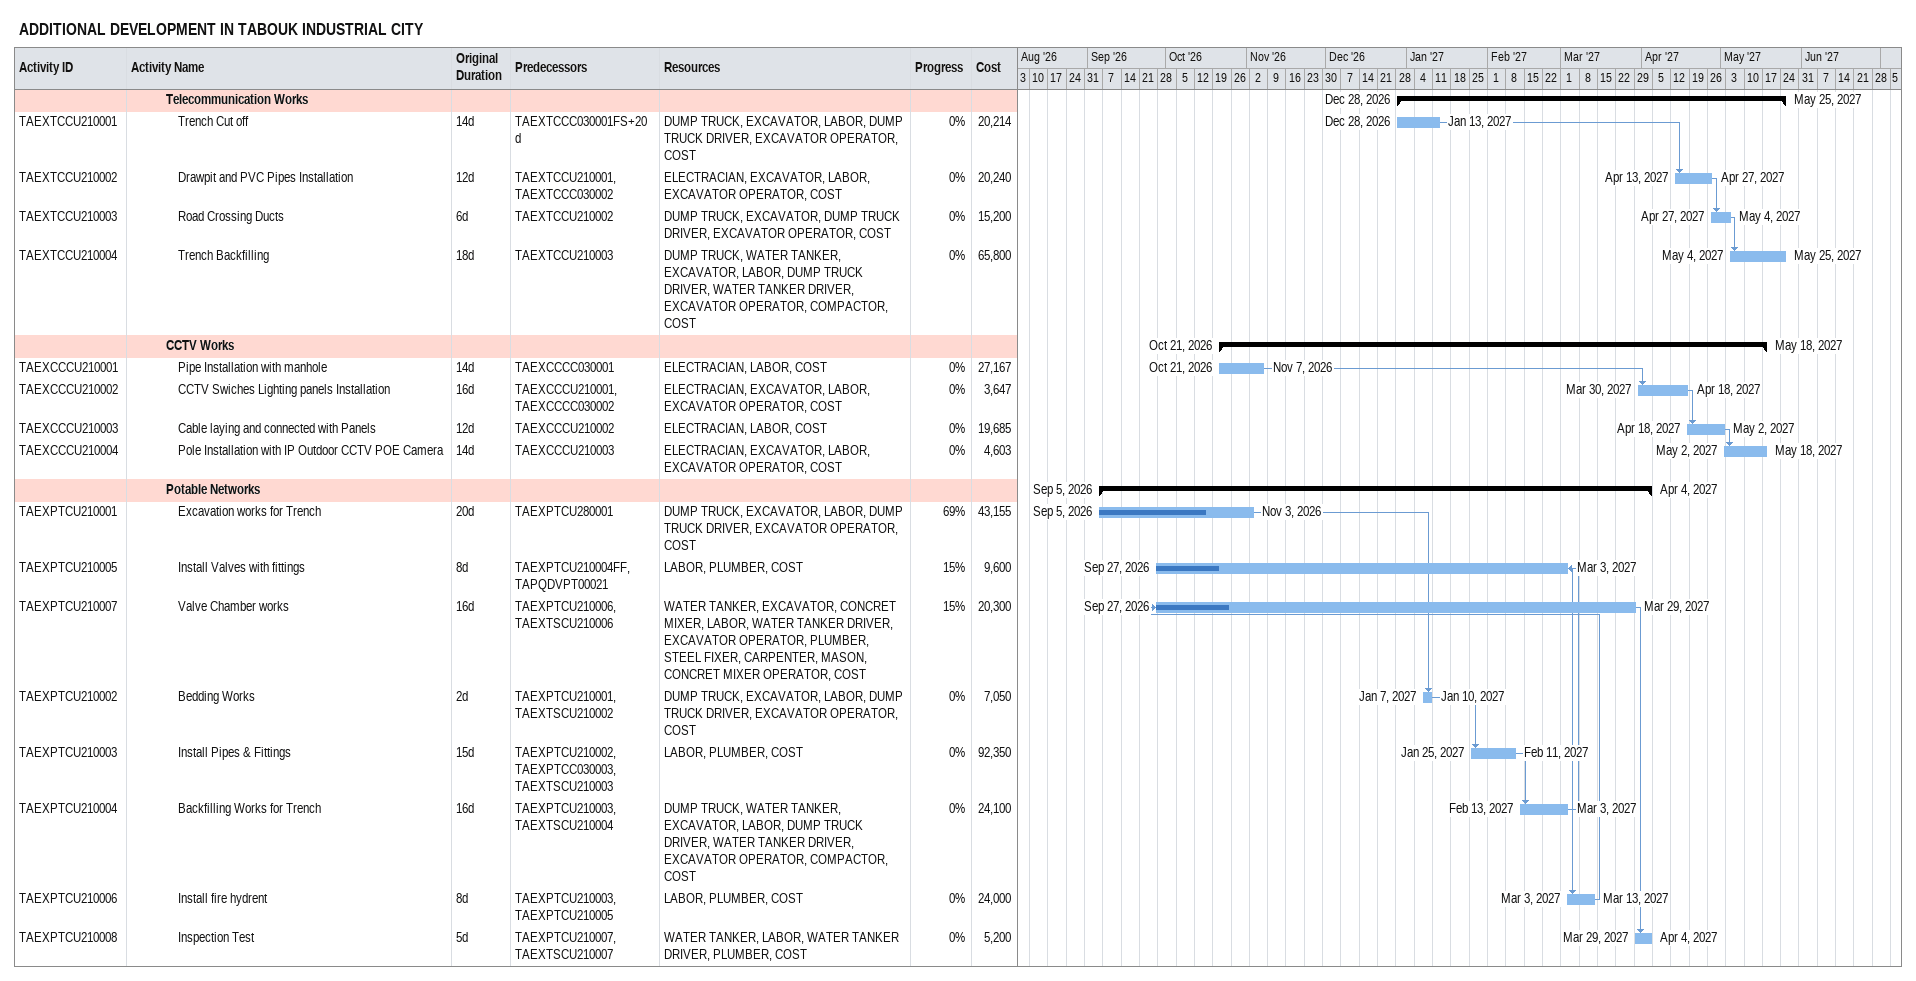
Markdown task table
ADDITIONAL DEVELOPMENT IN TABOUK INDUSTRIAL CITY

| ID | Level | Task | Original duration | Start | Finish | Predecessors | Resources | % complete | Cost |
|---|---|---|---|---|---|---|---|---|---|
|  | 4 | **Telecommunication Works** |  | 2026-12-28 | 2027-05-25 |  |  |  |  |
| TAEXTCCU210001 | 5 | Trench Cut off | 14d | 2026-12-28 | 2027-01-13 | TAEXTCCC030001FS+20d | DUMP TRUCK, EXCAVATOR, LABOR, DUMP TRUCK DRIVER, EXCAVATOR OPERATOR, COST | 0 | 20214 |
| TAEXTCCU210002 | 5 | Drawpit and PVC Pipes Installation | 12d | 2027-04-13 | 2027-04-27 | TAEXTCCU210001, TAEXTCCC030002 | ELECTRACIAN, EXCAVATOR, LABOR, EXCAVATOR OPERATOR, COST | 0 | 20240 |
| TAEXTCCU210003 | 5 | Road Crossing Ducts | 6d | 2027-04-27 | 2027-05-04 | TAEXTCCU210002 | DUMP TRUCK, EXCAVATOR, DUMP TRUCK DRIVER, EXCAVATOR OPERATOR, COST | 0 | 15200 |
| TAEXTCCU210004 | 5 | Trench Backfilling | 18d | 2027-05-04 | 2027-05-25 | TAEXTCCU210003 | DUMP TRUCK, WATER TANKER, EXCAVATOR, LABOR, DUMP TRUCK DRIVER, WATER TANKER DRIVER, EXCAVATOR OPERATOR, COMPACTOR, COST | 0 | 65800 |
|  | 4 | **CCTV Works** |  | 2026-10-21 | 2027-05-18 |  |  |  |  |
| TAEXCCCU210001 | 5 | Pipe Installation with manhole | 14d | 2026-10-21 | 2026-11-07 | TAEXCCCC030001 | ELECTRACIAN, LABOR, COST | 0 | 27167 |
| TAEXCCCU210002 | 5 | CCTV Swiches Lighting panels Installation | 16d | 2027-03-30 | 2027-04-18 | TAEXCCCU210001, TAEXCCCC030002 | ELECTRACIAN, EXCAVATOR, LABOR, EXCAVATOR OPERATOR, COST | 0 | 3647 |
| TAEXCCCU210003 | 5 | Cable laying and connected with Panels | 12d | 2027-04-18 | 2027-05-02 | TAEXCCCU210002 | ELECTRACIAN, LABOR, COST | 0 | 19685 |
| TAEXCCCU210004 | 5 | Pole Installation with IP Outdoor CCTV POE Camera | 14d | 2027-05-02 | 2027-05-18 | TAEXCCCU210003 | ELECTRACIAN, EXCAVATOR, LABOR, EXCAVATOR OPERATOR, COST | 0 | 4603 |
|  | 4 | **Potable Networks** |  | 2026-09-05 | 2027-04-04 |  |  |  |  |
| TAEXPTCU210001 | 5 | Excavation works for Trench | 20d | 2026-09-05 | 2026-11-03 | TAEXPTCU280001 | DUMP TRUCK, EXCAVATOR, LABOR, DUMP TRUCK DRIVER, EXCAVATOR OPERATOR, COST | 69 | 43155 |
| TAEXPTCU210005 | 5 | Install Valves with fittings | 8d | 2026-09-27 | 2027-03-03 | TAEXPTCU210004FF, TAPQDVPT00021 | LABOR, PLUMBER, COST | 15 | 9600 |
| TAEXPTCU210007 | 5 | Valve Chamber works | 16d | 2026-09-27 | 2027-03-29 | TAEXPTCU210006, TAEXTSCU210006 | WATER TANKER, EXCAVATOR, CONCRET MIXER, LABOR, WATER TANKER DRIVER, EXCAVATOR OPERATOR, PLUMBER, STEEL FIXER, CARPENTER, MASON, CONCRET MIXER OPERATOR, COST | 15 | 20300 |
| TAEXPTCU210002 | 5 | Bedding Works | 2d | 2027-01-07 | 2027-01-10 | TAEXPTCU210001, TAEXTSCU210002 | DUMP TRUCK, EXCAVATOR, LABOR, DUMP TRUCK DRIVER, EXCAVATOR OPERATOR, COST | 0 | 7050 |
| TAEXPTCU210003 | 5 | Install Pipes & Fittings | 15d | 2027-01-25 | 2027-02-11 | TAEXPTCU210002, TAEXPTCC030003, TAEXTSCU210003 | LABOR, PLUMBER, COST | 0 | 92350 |
| TAEXPTCU210004 | 5 | Backfilling Works for Trench | 16d | 2027-02-13 | 2027-03-03 | TAEXPTCU210003, TAEXTSCU210004 | DUMP TRUCK, WATER TANKER, EXCAVATOR, LABOR, DUMP TRUCK DRIVER, WATER TANKER DRIVER, EXCAVATOR OPERATOR, COMPACTOR, COST | 0 | 24100 |
| TAEXPTCU210006 | 5 | Install fire hydrent | 8d | 2027-03-03 | 2027-03-13 | TAEXPTCU210003, TAEXPTCU210005 | LABOR, PLUMBER, COST | 0 | 24000 |
| TAEXPTCU210008 | 5 | Inspection Test | 5d | 2027-03-29 | 2027-04-04 | TAEXPTCU210007, TAEXTSCU210007 | WATER TANKER, LABOR, WATER TANKER DRIVER, PLUMBER, COST | 0 | 5200 |
